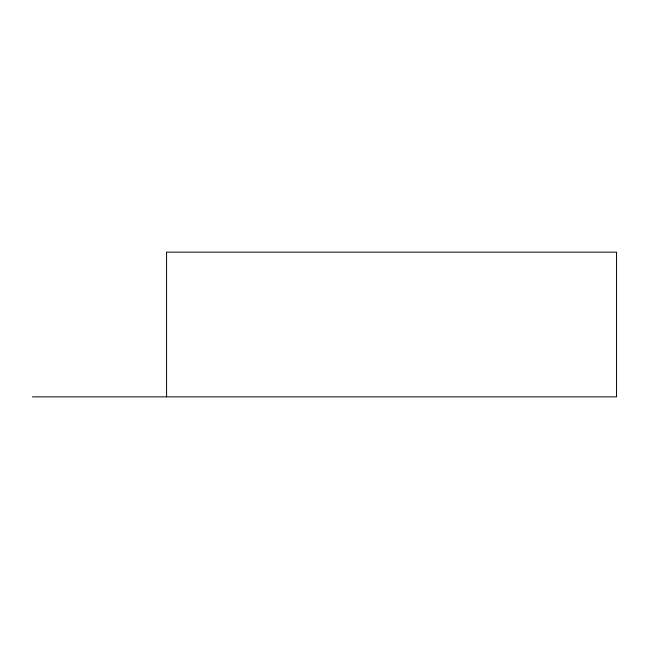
<?xml version="1.0" encoding="UTF-8"?>
<svg xmlns="http://www.w3.org/2000/svg" width="649" height="649" viewBox="0 0 649 649"><rect width="100%" height="100%" fill="white"/><g stroke="black" fill="none" stroke-linecap="round" stroke-linejoin="round"><path stroke-width="0.97" d="M32.45 396.855L616.55 396.855L616.55 252.145L166.582 252.145L166.582 396.855"/></g></svg>
